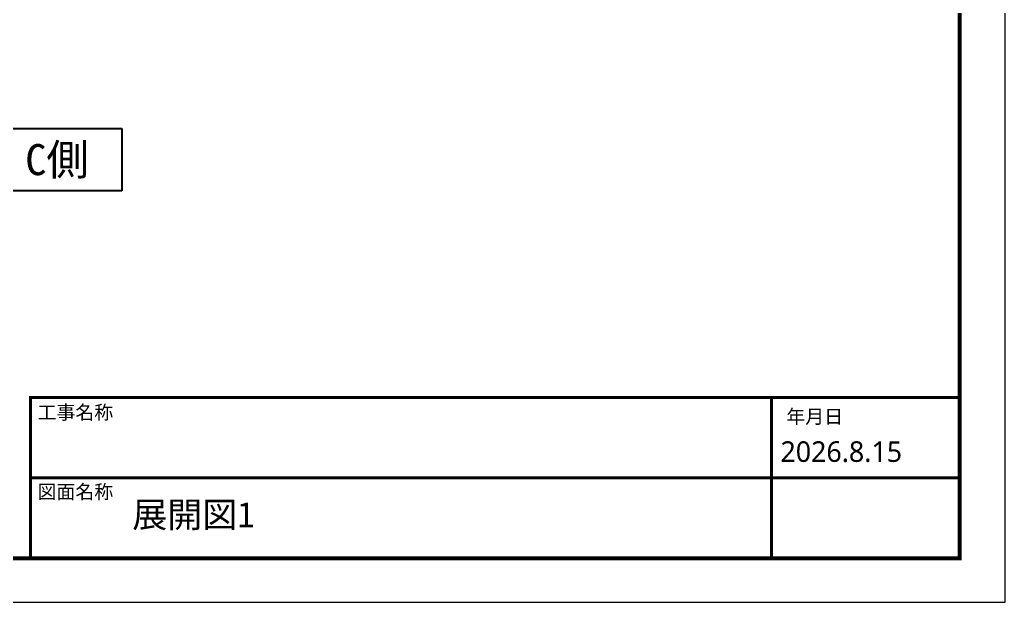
# Model space of a CAD drawing. Header units: millimetres. Extents: x -63086 to 144078, y -129912 to 13382.
# Drawn here: x 26614 to 32285, y -43624 to -40271 of the extents above; entities that cross this region are included whole.
import ezdxf

# ---------------------------------------------------------------- set-up
doc = ezdxf.new("R2010")
doc.units = ezdxf.units.MM
doc.layers.add('01用紙枠', color=7, linetype='Continuous', lineweight=5)
doc.layers.add('文字', color=7, linetype='Continuous')
doc.styles.add('メイリオ', font='')
doc.styles.add('小岩', font='MS Mincho.ttf', dxfattribs={"height": 150})
doc.styles.get('メイリオ').set_extended_font_data('Meiryo')

msp = doc.modelspace()

# ---------------------------------------------------------------- linework, layer by layer
at = {"layer": '01用紙枠'}
msp.add_lwpolyline([(13390.554, -30262.4261), (13390.554, -43623.5191), (32285.0288, -43623.5191), (32285.0288, -30262.4261)], close=True, dxfattribs=at)
msp.add_lwpolyline([(13390.554, -30262.4261), (13390.554, -43623.5191), (32285.0288, -43623.5191), (32285.0288, -30262.4261)], close=True, dxfattribs=at)
for points, const_width in [([(13653.0698, -43370.393), (32022.513, -43370.393), (32022.513, -30515.5522), (13653.0698, -30515.5522)], 22.4934), ([(13653.0698, -43370.393), (32022.513, -43370.393), (32022.513, -30515.5522), (13653.0698, -30515.5522)], 22.4934), ([(13653.0698, -43370.393), (32022.513, -43370.393), (32022.513, -30515.5522), (13653.0698, -30515.5522)], 22.4934), ([(30939.2855, -42444.7621), (26676.1969, -42444.7621), (26676.1969, -42907.5775), (30939.2855, -42907.5775)], 16.437), ([(30939.2855, -42444.7621), (32022.513, -42444.7621), (32022.513, -42907.5775), (30939.2855, -42907.5775)], 16.437), ([(30939.2855, -42907.5775), (26676.1969, -42907.5775), (26676.1969, -43370.393), (30939.2855, -43370.393)], 16.437), ([(30939.2855, -42907.5775), (32022.513, -42907.5775), (32022.513, -43370.393), (30939.2855, -43370.393)], 16.437)]:
    msp.add_lwpolyline(points, close=True, dxfattribs=dict(at, const_width=const_width))
at = {"layer": '01用紙枠', "lineweight": 5, "const_width": 22.4934}
msp.add_lwpolyline([(13653.0698, -43370.393), (32022.513, -43370.393), (32022.513, -30515.5522), (13653.0698, -30515.5522)], close=True, dxfattribs=at)
msp.add_lwpolyline([(13653.0698, -43370.393), (32022.513, -43370.393), (32022.513, -30515.5522), (13653.0698, -30515.5522)], close=True, dxfattribs=at)

# ---------------------------------------------------------------- texts
at = {"layer": '01用紙枠', "style": 'メイリオ'}
for s, height, p in [('工事名称', 79.79576, (26716.0948, -42570.4404)), ('年月日', 79.79576, (31025.066, -42594.5491)), ('2026.8.15', 118.34631, (30991.3193, -42815.4722)), ('図面名称', 79.79576, (26716.0948, -43027.2712))]:
    msp.add_text(s, height=height, dxfattribs=at).set_placement(p)
at = {"layer": '文字', "ltscale": 10, "insert": (26645.3873, -40986.3208), "char_height": 178.78817, "attachment_point": 1, "style": '小岩', "bg_fill": 16, "box_fill_scale": 1.5, "bg_fill_color": 256, "bg_fill_transparency": 0}
msp.add_mtext_dynamic_manual_height_columns('C側', width=467.083018, gutter_width=893.9409, heights=[0], dxfattribs=at)
at = {"layer": '文字', "ltscale": 10, "insert": (27261.2066, -43045.0546), "char_height": 147.71164, "attachment_point": 1, "style": '小岩'}
msp.add_mtext_dynamic_manual_height_columns('展開図1', width=1814.497508, gutter_width=738.5582, heights=[0], dxfattribs=at)

doc.saveas('drawing.dxf')
